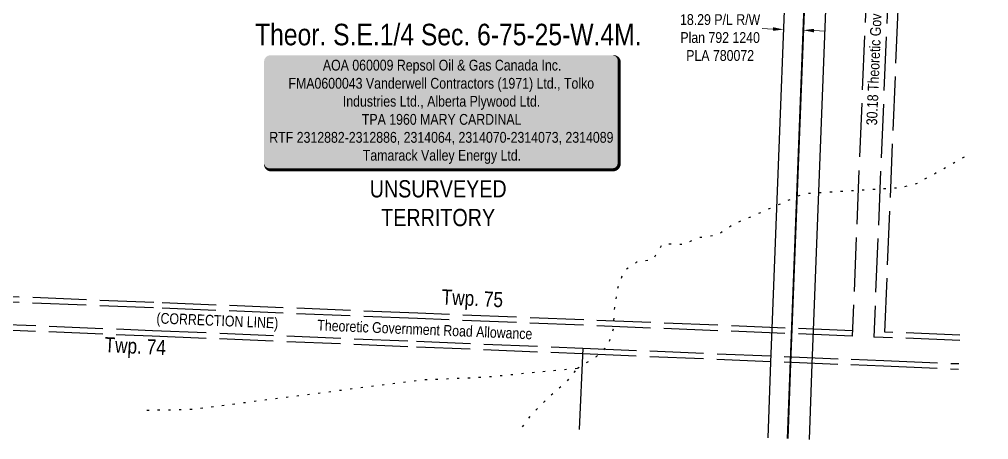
# Model space of a CAD drawing. Extents: x 316540 to 320825, y 6149619 to 6152593.
# Drawn here: x 318311 to 319211, y 6149715 to 6150106 of the extents above; entities that cross this region are included whole.
import ezdxf
from ezdxf.enums import TextEntityAlignment as Align

# ---------------------------------------------------------------- set-up
doc = ezdxf.new("R2010")
doc.units = 0
doc.header["$LTSCALE"] = 5
doc.header["$PDSIZE"] = 0.5
for name, pattern in [('foc-QUARTERLINE', [33, 25, -3, 2, -3]), ('foc-UNSURVEYED', [12.5, 10, -2.5]), ('foc-WHEELTRACKS', [2, 0.4, -1.6])]:
    doc.linetypes.add(name, pattern=pattern)
for name, color, linetype in [('C-RW', 13, 'Continuous'), ('C-SYMBOL', 7, 'Continuous'), ('D-TXT', 6, 'Continuous'), ('F-RW', 190, 'Continuous'), ('L-QSEC', 8, 'foc-QUARTERLINE'), ('L-ROAD-T', 7, 'Continuous'), ('L-UNS-T', 3, 'Continuous'), ('L-USEC', 7, 'foc-UNSURVEYED'), ('T-WATER-P3', 160, 'foc-WHEELTRACKS')]:
    doc.layers.add(name, color=color, linetype=linetype)
doc.layers.add('F-RW-T', color=190, linetype='Continuous', lineweight=9)
doc.styles.add('175L', font='ARIALN.TTF', dxfattribs={"height": 20})
doc.styles.add('80', font='ARIALN.TTF', dxfattribs={"height": 10})
doc.styles.add('80CG', font='ARIALN.TTF', dxfattribs={"height": 10})
doc.styles.add('80L', font='ARIALN.TTF', dxfattribs={"height": 10})
doc.dimstyles.new('Compass 5 000', dxfattribs={"dimscale": 5, "dimtxt": 9, "dimasz": 2, "dimexe": 0.2, "dimexo": 0.0625, "dimgap": 0.5, "dimtad": 0, "dimtih": 1, "dimtoh": 1, "dimzin": 0, "dimdsep": 46, "dimtxsty": '80CG', "dimcen": 0.1, "dimse1": 1, "dimse2": 1, "dimclrd": 256, "dimclrt": 256, "dimaunit": 1, "dimadec": 4, "dimazin": 0, "dimtfac": 0.06, "dimtofl": 0, "dimtmove": 0, "dimatfit": 1, "dimfxl": 0.2, "dimtolj": 1, "dimtzin": 0, "dimlwd": -1, "dimarcsym": 0})

# ---------------------------------------------------------------- blocks, each defined once
blk = doc.blocks.new('*D35')
at = {"layer": 'Defpoints', "color": 0, "transparency": 16777216}
for p in [(319020.62, 6150096.31), (319020.64, 6150096.91), (319038.81, 6150096.22)]:
    blk.add_point(p, dxfattribs=at)
at = {"layer": 'F-RW-T', "transparency": 16777216}
for p, q in [((319010.62, 6150096.7), (319000.63, 6150097.08)), ((319048.78, 6150095.23), (319058.78, 6150094.85))]:
    blk.add_line(p, q, dxfattribs=at)
for points in [[(319010.69, 6150098.36), (319010.56, 6150095.03), (319020.62, 6150096.31)], [(319048.85, 6150096.9), (319048.72, 6150093.57), (319038.79, 6150095.62)]]:
    blk.add_solid(points, dxfattribs=at)
at = {"layer": 'F-RW-T', "transparency": 16777216, "insert": (318961.55, 6150097.08), "char_height": 10, "attachment_point": 5, "style": '80CG'}
blk.add_mtext('\\A1;CNRL\\P18.29 P/L R/W\\PPlan 792 1240\\PPLA 780072', dxfattribs=at)
blk = doc.blocks.new('*U51')
h = blk.add_hatch(color=255)
edge = h.paths.add_edge_path()
edge.add_line((-159, -54), (159, -54))
edge.add_arc((159, -48), 6, 270, 360)
edge.add_line((165, -48), (165, 46.5))
edge.add_arc((159, 46.5), 6, 0, 90)
edge.add_line((159, 52.5), (-159, 52.5))
edge.add_arc((-159, 46.5), 6, 90, 180)
edge.add_line((-165, 46.5), (-165, -48))
edge.add_arc((-159, -48), 6, 180, 270)
at = {"color": 44, "flags": 128}
blk.add_lwpolyline([(-159, -54, 3, 3, 0), (159, -54, 3, 3, 0.414214), (165, -48, 3, 3, 0), (165, 46.5, 3, 0, 0.414214), (159, 52.5, 0, 0, 0), (-159, 52.5, 0, 0, 0.414214), (-165, 46.5, 0, 0, 0), (-165, -48, 0, 3, 0.414214)], format="xyseb", close=True, dxfattribs=at)
at = {"color": 44, "style": '80'}
blk.add_attdef('ENTER_TEXT_001', (-35.99, -5), '', height=10, dxfattribs=at)

msp = doc.modelspace()

# ---------------------------------------------------------------- linework, layer by layer
at = {"layer": 'C-RW'}
for points in [[(319024.186, 6149716.2), (319045.33, 6150263.466), (318491.951, 6150294.036), (318483.105, 6150294.63), (318484.459, 6150319.593), (318493.478, 6150318.987), (319046.296, 6150288.448), (319103.736, 6150285.288), (319133.863, 6150283.612), (319203.561, 6150279.732)], [(319202.742, 6150259.838), (319133.045, 6150263.731), (319102.917, 6150265.413), (319065.437, 6150267.507), (319048.068, 6149817.081), (319046.854, 6149785.615), (319044.142, 6149715.314)]]:
    msp.add_lwpolyline(points, dxfattribs=at)
at = {"layer": 'F-RW'}
for points in [[(319006.056, 6149717.004), (319008.752, 6149787.133), (319009.959, 6149818.564), (319028.028, 6150289.467), (319028.432, 6150300), (319033.039, 6150304.208), (319049.698, 6150318.79), (319108.457, 6150370.228), (319139.782, 6150397.648), (319210.978, 6150459.97)], [(319209.94, 6150434.76), (319138.745, 6150372.438), (319107.42, 6150345.018), (319075.802, 6150317.341), (319059.142, 6150302.756), (319054.288, 6150298.508), (319046.41, 6150291.612), (319046.289, 6150288.45), (319028.23, 6149817.828), (319027.024, 6149786.38), (319024.325, 6149716.193)]]:
    msp.add_lwpolyline(points, dxfattribs=at)
at = {"layer": 'L-QSEC'}
msp.add_line((318833.843, 6149800.257), (318830.733, 6149724.786), dxfattribs=at)
at = {"layer": 'L-USEC'}
for p, q in [((319100.828, 6150215.154), (319084.217, 6149811.423)), ((319120.926, 6150214.327), (319104.315, 6149810.611)), ((319114.57, 6149815.23), (319130.975, 6150213.937)), ((318435.299, 6149842.657), (318276.779, 6149849.058)), ((318435.096, 6149837.631), (318276.577, 6149844.033)), ((318680.603, 6149832.753), (318435.299, 6149842.657)), ((318680.4, 6149827.727), (318435.096, 6149837.631)), ((318834.926, 6149826.522), (318680.603, 6149832.753)), ((318275.712, 6149823.253), (318434.228, 6149816.721)), ((318834.723, 6149821.496), (318680.4, 6149827.727)), ((319084.423, 6149816.448), (318834.926, 6149826.522)), ((318275.505, 6149818.228), (318434.021, 6149811.696)), ((318434.228, 6149816.721), (318679.524, 6149806.615)), ((319084.217, 6149811.423), (318834.723, 6149821.496)), ((319184.331, 6149812.414), (319114.57, 6149815.23)), ((318434.021, 6149811.696), (318679.317, 6149801.59)), ((318679.524, 6149806.615), (318833.843, 6149800.257)), ((319184.125, 6149807.389), (319104.315, 6149810.611)), ((318679.317, 6149801.59), (318833.636, 6149795.232)), ((318833.636, 6149795.232), (319083.127, 6149784.953)), ((318833.843, 6149800.257), (319083.335, 6149789.978)), ((319083.334, 6149789.978), (319113.48, 6149788.737)), ((319113.48, 6149788.737), (319183.239, 6149785.863)), ((319083.127, 6149784.953), (319113.273, 6149783.711)), ((319113.273, 6149783.711), (319183.032, 6149780.837))]:
    msp.add_line(p, q, dxfattribs=at)
at = {"layer": 'T-WATER-P3', "color": 48, "flags": 128}
for points in [[(318828.948, 6149781.595), (318846.628, 6149792.587), (318857.498, 6149802.643), (318862.506, 6149818.164), (318863.577, 6149837.998), (318866.602, 6149856.005), (318872.183, 6149872.283), (318884.282, 6149880.36), (318899.546, 6149882.909), (318908.1, 6149897.374), (318928.019, 6149896.901), (318941.771, 6149903.109), (318959.124, 6149905.503), (318973.632, 6149915.215), (319038.99, 6149943.829), (319129.367, 6149949.599), (319145.055, 6149953.563), (319191.211, 6149979.609)], [(318428.986, 6149742.616), (318470.954, 6149743.547), (318684.579, 6149770.959), (318741.693, 6149773.365), (318828.948, 6149781.595)], [(318778.028, 6149727.125), (318787.178, 6149739.525), (318807.488, 6149759.752), (318818.788, 6149768.707), (318828.948, 6149781.595)]]:
    msp.add_lwpolyline(points, dxfattribs=at)

# ---------------------------------------------------------------- block references
ref = msp.add_blockref('*U51', (318702.774, 6150019.909), dxfattribs=dict(xscale=0.99989367, yscale=0.99989367, zscale=0.99989367))
ref.add_attrib('ENTER_TEXT_001', 'AOA 060009 Repsol Oil & Gas Canada Inc.', (318592.462, 6150058.15), dxfattribs={"color": 44, "height": 9.99894, "style": '80'})
ref.add_attrib('ENTER_TEXT_002', 'FMA0600043 Vanderwell Contractors (1971) Ltd., Tolko', (318560.528, 6150041.308), dxfattribs={"color": 44, "height": 9.99894, "style": '80'})
ref.add_attrib('ENTER_TEXT_003', 'Industries Ltd., Alberta Plywood Ltd.', (318611.02, 6150024.643), dxfattribs={"color": 44, "height": 9.99894, "style": '80'})
ref.add_attrib('ENTER_TEXT_004', 'TPA 1960 MARY CARDINAL', (318628.696, 6150007.801), dxfattribs={"color": 44, "height": 9.99894, "style": '80'})
ref.add_attrib('ENTER_TEXT_005', 'RTF 2312882-2312886, 2314064, 2314070-2314073, 2314089', (318542.723, 6149991.095), dxfattribs={"color": 44, "height": 9.99894, "style": '80'})
ref.add_attrib('ENTER_TEXT_006', 'Tamarack Valley Energy Ltd.', (318629.583, 6149974.43), dxfattribs={"color": 44, "height": 9.99894, "style": '80'})

# ---------------------------------------------------------------- texts
at = {"layer": 'C-SYMBOL', "color": 3, "style": '175L'}
msp.add_text('Theor. S.E.1/4 Sec. 6-75-25-W.4M.', height=19.99787, dxfattribs=at).set_placement((318708.982, 6150075.601), align=Align.BOTTOM_CENTER)
at = {"layer": 'D-TXT', "color": 3, "char_height": 14, "attachment_point": 1, "rotation": 357.187616, "style": '80L'}
for s, insert in [('Twp. 75', (318703.233, 6149854.977)), ('Twp. 74', (318390.042, 6149810.595))]:
    msp.add_mtext_dynamic_manual_height_columns(s, width=101.3954, gutter_width=47.5, heights=[0], dxfattribs=dict(at, insert=insert))
at = {"layer": 'L-ROAD-T', "style": '80L'}
for s, p in [('(CORRECTION LINE)', (318494.482, 6149825.929)), ('Theoretic Government Road Allowance', (318687.218, 6149817.593))]:
    msp.add_text(s, height=9.99884, rotation=357.640592, dxfattribs=at).set_placement(p, align=Align.MIDDLE_CENTER)
at = {"layer": 'L-UNS-T', "color": 3, "insert": (318699.585, 6149934.842), "char_height": 15.9983, "attachment_point": 5, "style": '80L'}
msp.add_mtext_dynamic_manual_height_columns('UNSURVEYED TERRITORY', width=126.41375, gutter_width=47.5, heights=[0], dxfattribs=at)

# ---------------------------------------------------------------- dimensions: what is measured, and where the dimension line sits
at = {"layer": 'F-RW-T', "color": 2}
dim = msp.add_aligned_dim(p1=(319038.813, 6150096.217), p2=(319020.639, 6150096.914), distance=0.6, text='CNRL\\P18.29 P/L R/W\\PPlan 792 1240\\PPLA 780072', dimstyle='Compass 5 000', dxfattribs=at)
dim.commit()
dim.dimension.update_dxf_attribs({"geometry": '*D35', "text_midpoint": (318961.545, 6150097.081)})

# ---------------------------------------------------------------- next in the draw order: texts
at = {"layer": 'L-ROAD-T', "insert": (319102.088, 6150123.321), "char_height": 10, "width": 251.98653, "attachment_point": 2, "rotation": 87.622423, "style": '80L', "bg_fill": 3, "box_fill_scale": 1.15, "bg_fill_color": 256, "bg_fill_true_color": 256, "bg_fill_transparency": 0}
msp.add_mtext('30.18 Theoretic Government Road Allowance', dxfattribs=at)

doc.saveas('drawing.dxf')
